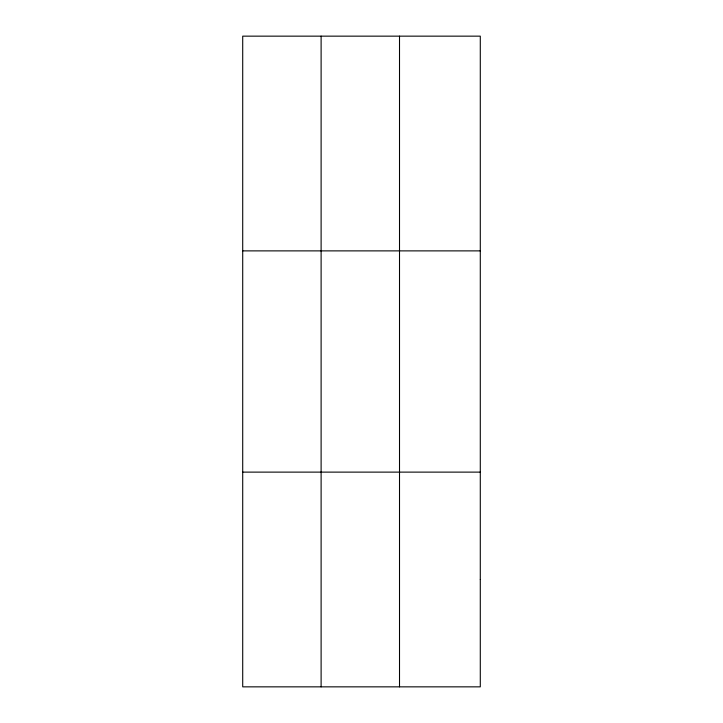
<?xml version="1.0" encoding="UTF-8"?>
<svg xmlns="http://www.w3.org/2000/svg" width="723" height="723" viewBox="0 0 723 723"><rect width="100%" height="100%" fill="white"/><g stroke="black" fill="none" stroke-linecap="round" stroke-linejoin="round"><path stroke-width="1.08" d="M321.111 686.85L321.111 36.15M399.512 686.85L399.512 36.15M242.711 250.881L480.289 250.881M242.711 472.119L480.289 472.119M480.289 579.485L480.289 686.85L242.711 686.85L242.711 36.15L480.289 36.15L480.289 579.485"/></g></svg>
